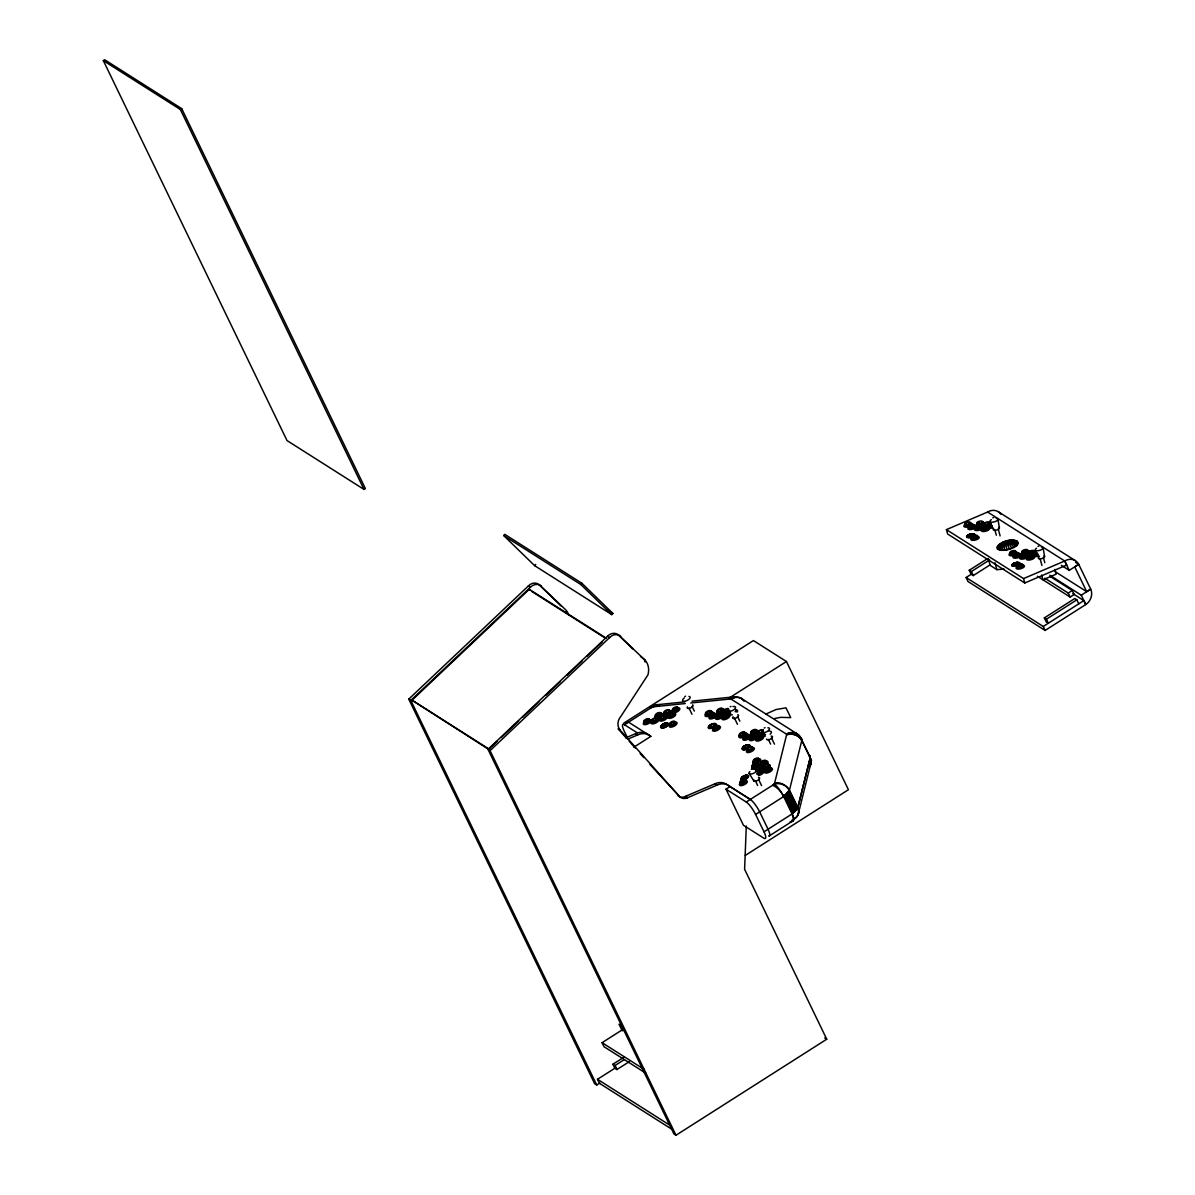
<?xml version="1.0" encoding="UTF-8"?>
<svg xmlns="http://www.w3.org/2000/svg" width="1195" height="1195" viewBox="0 0 1195 1195"><rect width="100%" height="100%" fill="white"/><g stroke="black" fill="none" stroke-linecap="round" stroke-linejoin="round"><path stroke-width="1.5" d="M751.296 769.371L752.148 769.057M746.292 826.044L744.605 869.303L826.746 1039.217L675.982 1135.25L673.92 1133.936L487.993 749.34L607.523 636.278A8.753 7.603 -57.6 0 1 618.681 635.172L645.121 660.193A16.685 14.504 -57.6 0 1 647.929 674.891L620.937 716.298A10.486 9.112 -57.6 0 0 620.16 730.16L679.641 796.647M684.795 696.565L685.512 696.177M768.833 835.977A11.741 2.748 57.5 0 0 768.056 829.24L759.647 811.853A11.741 2.748 57.5 0 0 750.311 799.44L730.04 786.594L725.992 789.178L746.263 802.024L774.36 784.129L786.713 734.313L730.787 698.926L690.755 702.989M811.51 760.617L800.575 737.703L809.09 755.031A14.803 6.438 -25.8 0 1 810.21 757.854L797.842 807.626L789.447 790.239L801.8 740.467A14.803 6.438 -25.8 0 0 800.695 737.644A11.711 10.367 -48.9 0 0 786.4 734.029L786.534 734.148A3.316 1.449 -25.8 0 1 786.743 734.671L786.728 734.85A11.711 10.217 4.5 0 1 801.785 740.467A14.803 6.438 -25.8 0 0 800.575 737.703A11.741 10.202 -57.6 0 0 786.698 734.327A11.741 9.933 14 0 1 801.74 740.482M798.275 814.034L810.643 764.217M731.011 706.394L730.175 706.753M764.217 728.039L765.039 727.635M992.806 517.793L993.702 517.569M1037.977 546.369L1038.873 546.145M997.526 547.205L999.408 544.726L1006.056 541.499A16.849 0.866 73.4 0 1 1009.357 549.073L1016.004 545.831L1017.871 543.352L1015.616 540.782L1011.328 540.498A16.849 7.006 85.7 0 0 1004.084 550.058L998.378 549.162L997.526 547.205A16.849 15.206 13 0 1 1017.871 543.352M725.992 789.178L743.454 825.267L763.71 838.113A11.741 2.748 57.5 0 0 764.008 831.825L755.598 814.437L783.696 796.527L789.253 790.298A11.621 8.962 28.4 0 0 774.987 782.815M764.008 831.825L792.076 813.944L797.095 808.701L797.648 807.686L789.253 790.298M790.134 821.607A11.621 4.705 51.8 0 0 792.031 813.929A17.626 7.678 -25.8 0 0 797.468 808.208L797.737 807.715A11.621 8.962 28.3 0 1 793.689 818.68M775.017 782.874L774.838 783.218A6.319 2.748 -25.8 0 1 773.135 785.085L772.687 785.429M503.692 535.554L504.768 534.329L581.905 583.279L612.856 613.393L611.78 614.618L534.643 565.668L503.692 535.554L580.815 584.519L611.78 614.618M534.643 565.668L535.733 564.443M580.815 584.519L581.905 583.279M599.875 1083.014L596.738 1085.015L594.662 1083.716L408.75 699.12L528.28 586.058A8.753 7.603 -57.6 0 1 539.423 584.938L565.862 609.958A16.685 14.504 -57.6 0 1 568.805 615.425M596.738 1085.015L410.811 700.419L530.341 587.372A8.753 7.603 -57.6 0 1 541.499 586.252M489.95 750.206L412.021 700.195L529.251 589.314L606.253 638.19M497.12 741.423L489.024 749.071L412.021 700.195M501.153 737.599L518.675 721.033M522.723 717.209L538.885 701.913M545.622 695.55L560.44 681.523M567.177 675.16L582.01 661.134M587.402 656.04L602.22 642.014M675.982 1135.25L490.055 750.654L609.584 637.592A8.753 7.603 -57.6 0 1 620.743 636.487M1055.215 571.673L1086.703 591.644L1090.691 589.09L1078.712 564.339L1075.56 562.322M103.323 60.616L104.682 59.75L181.7 108.64L365.371 488.561L364.012 489.427L286.994 440.537L103.323 60.616L180.355 109.492L364.012 489.427M180.355 109.492L181.7 108.64M623.76 723.169L753.433 640.565L786.444 661.522L848.42 789.716L745.307 855.411M627.255 737.36L624.193 731.041A11.741 2.748 57.5 0 1 624.492 724.738L652.53 706.872A11.741 6.782 84.2 0 1 659.102 705.827M633.858 747.189L650.887 736.344L628.54 722.153A11.741 2.748 57.5 0 0 626.538 723.453M728.636 698.343L786.444 661.522M990.013 564.921L973.253 575.587L971.191 574.287L969.25 570.269L987.533 558.633M969.25 570.269L971.311 571.583L989.594 559.947M1049.778 575.198L1081.266 595.185L1090.721 589.165A11.741 10.202 -57.6 0 1 1085.777 604.536L1045.117 630.437L967.995 581.487L966.113 577.514L972.357 573.54M1061.384 565.34L1069.256 570.344L1078.712 564.309A11.741 10.202 -57.6 0 0 1064.73 560.993L987.608 512.043L946.425 529.624L947.635 534.016L1024.772 582.981L1066.717 565.056L1064.73 560.993L1023.562 578.574L946.425 529.624M1044.774 578.171L1068.225 593.049L1072.274 590.479L1074.215 594.483L1070.167 597.067L1037.335 576.229M1044.325 617.92L1046.387 619.234L1048.329 623.237L1046.252 621.923L1044.325 617.92L1074.783 598.516L1076.844 599.83L1078.786 603.833M1046.387 619.234L1076.844 599.83M966.113 577.514L1043.25 626.464L1083.85 600.607L1085.777 604.536L1081.266 595.185M769.251 835.932L793.54 820.457M646.047 1073.364L604.013 1046.686L602.086 1042.682L623.954 1028.746M629.317 1061.653L616.889 1069.555L614.827 1068.255L612.886 1064.252L623.76 1057.321M612.886 1064.252L614.962 1065.552L624.268 1059.621M671.844 1129.26L599.427 1083.297L597.5 1079.294L616.187 1067.389M1078.712 564.339L1074.708 566.863L1086.703 591.644M765.98 714.012L776.093 709.516L786.011 707.843L790.731 717.627L780.693 717.344L774.539 718.524M750.281 799.425L727.979 785.264A14.37 12.488 -57.6 0 0 714.834 783.86L684.063 796.945A8.38 7.275 -57.6 0 1 678.058 795.795M625.851 737.793L635.591 733.64A14.37 12.488 -57.6 0 1 648.721 735.044M627.913 739.107L637.652 734.94A14.37 12.488 -57.6 0 1 650.782 736.344M730.04 786.579A14.37 12.488 -57.6 0 0 716.895 785.175L686.811 798.036L684.75 796.721M1004.084 550.058L1009.357 549.073M655.637 704.856L684.75 701.898M692.039 701.151L733.894 696.894M685.288 703.541L652.53 706.872A11.741 2.748 57.5 0 0 650.528 708.157M988.265 558.394L990.177 565.369L996.899 569.642L1004.114 569.104M998.019 511.565L1075.141 560.515M1050.39 576.587L1072.274 590.479M1072.841 593.601L1083.85 600.607M608.135 610.391L612.856 613.393M741.273 698.403L797.125 733.849M528.28 586.058L530.341 587.372M607.523 636.278L609.584 637.592M645.121 660.193L640.49 656.384M531.745 591.435L605.596 638.324M624.492 724.738L636.95 732.64M635.591 733.64L637.652 734.94M714.834 783.86L716.895 785.175M620.16 730.16L618.099 728.845L626.688 738.45M685.631 796.333L687.693 797.648L686.124 798.245A8.38 7.275 -57.6 0 1 680.134 797.095L649.99 764.516M408.75 699.12L410.811 700.419M487.993 749.34L490.055 750.654M824.684 1037.902L826.746 1039.217M602.086 1042.682L644.105 1069.361M597.5 1079.294L671.485 1126.258M618.681 635.172L632.782 648.9M539.423 584.938L561.232 606.149M629.138 741.199L635.277 748.055M640.176 753.537L643.866 757.645M529.251 589.314L530.162 590.449M749.086 773.27L753.866 780.992M783.681 794.794L792.748 813.407M737.509 716.492L739.839 721.168M734.387 718.031L737.479 724.275M1064.73 560.993L1069.256 570.344M1068.225 593.049L1070.167 597.067M971.311 571.583L973.253 575.587M771.462 737.853L774.494 744.126M768.325 739.376L770.596 744.082M788.984 790.791L797.394 808.193M788.685 791.314L797.095 808.701M788.341 791.822L796.751 809.209M787.968 792.345L796.363 809.732M787.55 792.868L795.96 810.255M787.102 793.405L795.497 810.793M786.609 793.928L795.019 811.315M786.086 794.451L794.496 811.838M785.533 794.974L793.943 812.376M784.951 795.497L793.361 812.884M758.541 779.349L761.573 785.623M755.345 780.738L757.63 785.444M692.039 706.379L694.31 711.085M688.962 708.023L691.995 714.296M623.924 1029.403L622.461 1026.371L619.025 1024.19L622.236 1030.822M621.086 1025.504L623.491 1030.478M614.962 1065.552L616.889 1069.555M1043.25 626.464L1045.117 630.437M797.468 808.208L797.946 809.448M649.901 707.813L651.051 707.634A6.319 2.748 -25.8 0 1 653.994 706.544L654.531 706.424A11.621 5.004 77.5 0 1 659.386 705.767M1054.797 569.403L1056.111 574.197L1042.936 579.814L1041.622 575.034M1043.399 557.587L1044.818 562.74M1040.068 558.603L1041.95 565.489M1023.562 578.574L1024.772 582.981M998.228 529.012L1000.11 535.898M994.897 530.027L996.316 535.196M994.972 562.651L996.899 569.642M1043.086 547.668L1044.564 556.467M997.915 519.093L999.393 527.891M746.263 802.024A11.741 2.748 57.5 0 1 755.598 814.437M809.09 755.031A11.741 10.202 -57.6 0 1 810.046 759.079A11.711 10.367 -48.9 0 0 809.09 755.046A14.803 6.438 -25.8 0 1 810.21 757.854A11.711 10.217 4.6 0 1 809.598 766.697M772.672 785.369A11.621 4.705 51.9 0 1 783.651 796.512L792.046 813.959A11.741 2.748 57.5 0 1 791.777 820.233M774.36 784.129A11.741 2.748 57.5 0 1 783.696 796.527L784.338 796.019A17.626 7.678 -25.8 0 0 789.357 790.298M809.553 766.518A11.741 9.933 14 0 0 810.15 757.899L797.767 807.701A11.741 9.933 14 0 1 793.092 819.725M774.345 784.114A11.741 9.933 14 0 1 789.372 790.283M753.373 747.562A4.332 1.882 -25.8 0 1 753.074 750.565A4.332 1.882 -25.8 0 1 747.458 752.521A4.332 1.882 -25.8 0 1 747.741 749.519M750.116 747.383A3.436 1.494 -25.8 0 1 753.029 748.279A3.436 1.494 -25.8 0 1 748.712 751.043A3.436 1.494 -25.8 0 1 747.293 749.19M747.831 748.667A3.436 1.494 -25.8 0 1 748.518 748.16M750.789 747.443A2.943 1.285 -25.8 0 1 752.521 748.548A2.943 1.285 -25.8 0 1 749.116 750.714A2.943 1.285 -25.8 0 1 747.383 749.609M748.145 748.727A2.943 1.285 -25.8 0 1 748.727 748.294M748.563 745.172A3.719 1.613 -25.8 0 1 747.577 748.279A3.719 1.613 -25.8 0 1 742.678 748.921A3.719 1.613 -25.8 0 1 746.203 745.471M747.174 745.053A4.033 1.763 -25.8 0 1 749.145 747.174M748.518 747.786A4.033 1.763 -25.8 0 1 742.528 749.25A4.033 1.763 -25.8 0 1 746.218 745.321M748.697 747.816A4.332 1.882 -25.8 0 1 742.214 749.325A4.332 1.882 -25.8 0 1 746.576 745.053A4.332 1.882 -25.8 0 1 749.37 747.159M763.052 731.788A2.943 1.285 -25.8 0 1 759.318 734.014A2.943 1.285 -25.8 0 1 758.213 732.415M758.676 731.967A2.943 1.285 -25.8 0 1 759.258 731.534M761.32 730.683A2.943 1.285 -25.8 0 1 762.888 730.787M763.127 732.206A3.436 1.494 -25.8 0 1 758.123 734.283A3.436 1.494 -25.8 0 1 759.049 731.4M760.647 730.623A3.436 1.494 -25.8 0 1 762.828 730.339M764.292 733.147A4.332 1.882 -25.8 0 1 760.737 735.403M759.706 735.687A4.332 1.882 -25.8 0 1 758.272 732.759M741.811 733.207A2.943 1.285 -25.8 0 1 745.068 733.416A2.943 1.285 -25.8 0 1 741.527 735.986A2.943 1.285 -25.8 0 1 740.093 734.447M741.707 733.013A3.436 1.494 -25.8 0 1 745.501 733.401A3.436 1.494 -25.8 0 1 740.885 736.344A3.436 1.494 -25.8 0 1 740.243 733.939M743.036 733.192A4.332 1.882 -25.8 0 1 746.726 733.431A4.332 1.882 -25.8 0 1 744.649 736.464M743.663 737.016A4.332 1.882 -25.8 0 1 739.048 736.105M739.496 735.463A4.332 1.882 -25.8 0 1 740.168 734.805M755.942 730.235A2.943 1.285 -25.8 0 1 755.748 732.281A2.943 1.285 -25.8 0 1 751.924 733.611A2.943 1.285 -25.8 0 1 752.133 731.564M753.373 730.772A2.943 1.285 -25.8 0 1 754.777 730.294M755.658 729.921A3.436 1.494 -25.8 0 1 756.256 732.162A3.436 1.494 -25.8 0 1 751.416 733.849A3.436 1.494 -25.8 0 1 752.506 731.011M753.283 730.578A3.436 1.494 -25.8 0 1 754.911 730.011M755.643 730.474A4.332 1.882 -25.8 0 1 758.078 732.311A4.332 1.882 -25.8 0 1 752.536 735.403A4.332 1.882 -25.8 0 1 751.058 733.028M745.77 735.627A2.943 1.285 -25.8 0 1 749.041 735.717A2.943 1.285 -25.8 0 1 745.964 738.286A2.943 1.285 -25.8 0 1 743.768 737.315M744.067 736.867A2.943 1.285 -25.8 0 1 745.112 736M745.68 735.433A3.436 1.494 -25.8 0 1 749.414 735.986A3.436 1.494 -25.8 0 1 744.38 738.794A3.436 1.494 -25.8 0 1 744.903 735.866M747.009 735.612A4.332 1.882 -25.8 0 1 750.594 736.957A4.332 1.882 -25.8 0 1 744.634 740.273A4.332 1.882 -25.8 0 1 744.141 737.21M760.737 735.881A2.943 1.285 -25.8 0 1 761.529 737.509A2.943 1.285 -25.8 0 1 757.779 739.317A2.943 1.285 -25.8 0 1 756.988 737.703M758.033 736.822A2.943 1.285 -25.8 0 1 759.393 736.165M760.976 735.597A3.436 1.494 -25.8 0 1 761.753 737.673A3.436 1.494 -25.8 0 1 757.092 739.6A3.436 1.494 -25.8 0 1 757.137 737.195M757.824 736.688A3.436 1.494 -25.8 0 1 759.422 735.926M760.961 736.165A4.332 1.882 -25.8 0 1 763.605 737.569A4.332 1.882 -25.8 0 1 759.169 740.81A4.332 1.882 -25.8 0 1 755.748 739.959M755.927 739.361A4.332 1.882 -25.8 0 1 757.062 738.047M758.9 736.882A4.332 1.882 -25.8 0 1 759.93 736.449M765.502 734.432A2.943 1.285 -25.8 0 1 764.964 734.402M764.173 733.446A2.943 1.285 -25.8 0 1 763.934 733.192M768.997 730.384A2.943 1.285 -25.8 0 1 769.221 730.638M765.248 734.731A3.436 1.494 -25.8 0 1 763.963 733.342M768.699 730.713A3.436 1.494 -25.8 0 1 769.326 730.742M770.402 731.206A4.332 1.882 -25.8 0 1 770.103 734.208M765.263 736.21A4.332 1.882 -25.8 0 1 764.098 733.82M767.847 727.785A4.138 1.807 -25.8 0 1 768.773 730.279A4.138 1.807 -25.8 0 1 763.172 732.61A4.138 1.807 -25.8 0 1 763.232 729.697M771.148 736.09A3.227 1.404 -25.8 0 1 770.88 738.839A3.227 1.404 -25.8 0 1 766.563 739.018M753.642 735.552A2.943 1.285 -25.8 0 1 754.941 737.255A2.943 1.285 -25.8 0 1 750.52 738.794A2.943 1.285 -25.8 0 1 752.252 736.045M752.984 735.508A3.436 1.494 -25.8 0 1 755.598 736.912A3.436 1.494 -25.8 0 1 750.281 739.122A3.436 1.494 -25.8 0 1 752.148 735.851M757.062 737.375A4.332 1.882 -25.8 0 1 751.565 740.646A4.332 1.882 -25.8 0 1 749.937 738.301M750.609 737.629A4.332 1.882 -25.8 0 1 751.476 737.016M755.449 735.627A4.332 1.882 -25.8 0 1 757.257 736.777M671.68 722.452A3.436 1.494 -25.8 0 1 675.728 722.706A3.436 1.494 -25.8 0 1 670.873 725.664A3.436 1.494 -25.8 0 1 670.918 722.9M673.965 722.288A4.332 1.882 -25.8 0 1 676.863 723.841A4.332 1.882 -25.8 0 1 671.515 727.098A4.332 1.882 -25.8 0 1 669.544 724.977M672.501 722.303A2.943 1.285 -25.8 0 1 675.175 723.124A2.943 1.285 -25.8 0 1 670.933 725.38A2.943 1.285 -25.8 0 1 671.172 723.02M668.782 710.472A2.943 1.285 -25.8 0 1 668.916 712.399A2.943 1.285 -25.8 0 1 665.092 713.893A2.943 1.285 -25.8 0 1 664.958 711.981M665.495 711.548A2.943 1.285 -25.8 0 1 666.138 711.159M667.646 710.338A3.436 1.494 -25.8 0 1 669.588 712.086A3.436 1.494 -25.8 0 1 664.405 714.117A3.436 1.494 -25.8 0 1 666.003 710.98M670.126 710.637A4.332 1.882 -25.8 0 1 670.544 713.236A4.332 1.882 -25.8 0 1 665.227 715.685A2.943 1.285 -25.8 0 1 661.223 718.509A2.943 1.285 -25.8 0 1 661.059 716.163A2.943 1.285 -25.8 0 1 665.197 715.745A4.332 1.882 -25.8 0 1 663.882 713.505M664.48 712.847A4.332 1.882 -25.8 0 1 665.286 712.205M688.962 696.416A4.138 1.807 -25.8 0 1 689.366 698.896A4.138 1.807 -25.8 0 1 684.287 701.241A4.138 1.807 -25.8 0 1 683.002 699.165M683.57 698.537A4.138 1.807 -25.8 0 1 684.347 697.925M692.637 704.856A3.227 1.404 -25.8 0 1 690.232 708.097A3.227 1.404 -25.8 0 1 687.498 706.872M656.981 718.987A2.943 1.285 -25.8 0 1 654.487 721.72A2.943 1.285 -25.8 0 1 651.768 721.048M652.425 720.167A2.943 1.285 -25.8 0 1 652.963 719.719M655.009 718.778A2.943 1.285 -25.8 0 1 656.697 718.763M654.292 718.778A3.436 1.494 -25.8 0 1 657.414 719.734A3.436 1.494 -25.8 0 1 652.455 722.377A3.436 1.494 -25.8 0 1 652.724 719.614M657.594 718.807A4.332 1.882 -25.8 0 1 657.788 721.631A4.332 1.882 -25.8 0 1 652.141 723.856A4.332 1.882 -25.8 0 1 651.947 721.033M673.173 713.146A2.943 1.285 -25.8 0 1 673.129 715.207A2.943 1.285 -25.8 0 1 669.17 716.507A2.943 1.285 -25.8 0 1 669.902 714.207M670.544 713.818A2.943 1.285 -25.8 0 1 671.231 713.505M673.487 712.862A3.436 1.494 -25.8 0 1 673.009 715.611A3.436 1.494 -25.8 0 1 668.304 716.462A3.436 1.494 -25.8 0 1 671.217 713.266M673.666 713.31A4.332 1.882 -25.8 0 1 674.936 715.91A4.332 1.882 -25.8 0 1 668.827 718.3A4.332 1.882 -25.8 0 1 669.678 714.879M648.063 719.48A2.943 1.285 -25.8 0 1 649.064 721.093A2.943 1.285 -25.8 0 1 645.136 722.9A2.943 1.285 -25.8 0 1 644.822 720.988M646.704 719.838A2.943 1.285 -25.8 0 1 647.406 719.599M648.287 719.196A3.436 1.494 -25.8 0 1 649.453 721.078A3.436 1.494 -25.8 0 1 644.852 723.199A3.436 1.494 -25.8 0 1 644.478 720.943M645.868 719.973A3.436 1.494 -25.8 0 1 646.689 719.599M651.245 720.585A4.332 1.882 -25.8 0 1 646.883 724.334A4.332 1.882 -25.8 0 1 643.388 723.154M643.746 722.512A4.332 1.882 -25.8 0 1 644.344 721.855M648.168 719.823A4.332 1.882 -25.8 0 1 651.081 720.122M662.792 716.253A2.943 1.285 -25.8 0 1 665.585 716.671A2.943 1.285 -25.8 0 1 662.508 719.121A2.943 1.285 -25.8 0 1 660.252 718.285M660.91 717.403A2.943 1.285 -25.8 0 1 661.447 716.97M661.955 716.403A3.436 1.494 -25.8 0 1 666.048 716.358A3.436 1.494 -25.8 0 1 662.164 719.465A3.436 1.494 -25.8 0 1 660.088 717.896M660.566 717.358A3.436 1.494 -25.8 0 1 661.208 716.851M664.241 716.238A4.332 1.882 -25.8 0 1 667.019 718.001A4.332 1.882 -25.8 0 1 661.179 721.108A4.332 1.882 -25.8 0 1 660.432 718.27M675.324 708.052A2.943 1.285 -25.8 0 1 677.909 709.023A2.943 1.285 -25.8 0 1 673.412 711.1A2.943 1.285 -25.8 0 1 674.637 708.381M676.788 708.037A4.332 1.882 -25.8 0 1 679.133 710.353A4.332 1.882 -25.8 0 1 672.501 712.728M672.068 712.414A4.332 1.882 -25.8 0 1 674.727 708.859M660.252 713.281A2.943 1.285 -25.8 0 1 660.387 715.193A2.943 1.285 -25.8 0 1 656.563 716.701A2.943 1.285 -25.8 0 1 656.428 714.774M657.608 713.953A2.943 1.285 -25.8 0 1 659.013 713.4M660.566 712.982A3.436 1.494 -25.8 0 1 659.834 715.895A3.436 1.494 -25.8 0 1 655.263 716.358A3.436 1.494 -25.8 0 1 659.117 713.131M659.774 713.624A4.332 1.882 -25.8 0 1 662.657 715.163A4.332 1.882 -25.8 0 1 657.31 718.419A4.332 1.882 -25.8 0 1 655.353 716.313M717.493 726.022A2.943 1.285 -25.8 0 1 718.15 727.785A2.943 1.285 -25.8 0 1 714.177 729.443A2.943 1.285 -25.8 0 1 714.222 727.382M714.804 726.948A2.943 1.285 -25.8 0 1 715.461 726.59M718.658 726.172A4.332 1.882 -25.8 0 1 719.629 728.786A4.332 1.882 -25.8 0 1 713.773 731.22A4.332 1.882 -25.8 0 1 713.818 728.173M716.193 726.052A3.436 1.494 -25.8 0 1 718.822 727.456A3.436 1.494 -25.8 0 1 713.49 729.667A3.436 1.494 -25.8 0 1 715.372 726.381M726.904 714.565A2.943 1.285 -25.8 0 1 727.561 716.343A2.943 1.285 -25.8 0 1 723.587 718.001A2.943 1.285 -25.8 0 1 723.617 715.939M724.872 715.133A2.943 1.285 -25.8 0 1 726.261 714.655M727.158 714.281A3.436 1.494 -25.8 0 1 727.919 716.358A3.436 1.494 -25.8 0 1 723.274 718.285A3.436 1.494 -25.8 0 1 723.319 715.88M723.991 715.372A3.436 1.494 -25.8 0 1 725.604 714.595M727.128 714.849A4.332 1.882 -25.8 0 1 729.562 716.686A4.332 1.882 -25.8 0 1 724.021 719.763A4.332 1.882 -25.8 0 1 722.557 717.388M729.219 710.457A2.943 1.285 -25.8 0 1 725.186 712.713A2.943 1.285 -25.8 0 1 724.842 710.637M725.425 710.218A2.943 1.285 -25.8 0 1 726.097 709.845M728.532 710.099A2.943 1.285 -25.8 0 1 724.603 711.906A2.943 1.285 -25.8 0 1 724.289 709.979A2.943 1.285 -25.8 0 1 728.278 708.515M729.667 710.368A3.436 1.494 -25.8 0 1 724.304 712.967A3.436 1.494 -25.8 0 1 725.992 709.651M726.814 709.307A3.436 1.494 -25.8 0 1 728.382 708.979M729.786 712.489A4.332 1.882 -25.8 0 1 726.904 714.087M725.888 714.371A4.332 1.882 -25.8 0 1 723.782 712.101M708.68 711.608A2.943 1.285 -25.8 0 1 711.115 712.504A2.943 1.285 -25.8 0 1 707.067 714.759A2.943 1.285 -25.8 0 1 706.738 712.683M707.888 711.697A3.436 1.494 -25.8 0 1 711.622 712.25A3.436 1.494 -25.8 0 1 706.589 715.058A3.436 1.494 -25.8 0 1 707.111 712.13M710.248 711.593A4.332 1.882 -25.8 0 1 712.354 713.878M711.682 714.535A4.332 1.882 -25.8 0 1 706.424 716.537A4.332 1.882 -25.8 0 1 705.662 714.147M720.256 709.173A2.943 1.285 -25.8 0 1 722.796 709.8A2.943 1.285 -25.8 0 1 719.51 712.19A2.943 1.285 -25.8 0 1 717.538 711.144M718.3 710.248A2.943 1.285 -25.8 0 1 718.882 709.83M719.45 709.262A3.436 1.494 -25.8 0 1 723.274 709.501A3.436 1.494 -25.8 0 1 719.136 712.519A3.436 1.494 -25.8 0 1 717.463 710.711M718.001 710.188A3.436 1.494 -25.8 0 1 718.673 709.696M721.81 709.158A4.332 1.882 -25.8 0 1 723.916 711.428M723.244 712.101A4.332 1.882 -25.8 0 1 719.345 713.983M718.404 714.102A4.332 1.882 -25.8 0 1 717.911 711.055M712.653 714.012A2.943 1.285 -25.8 0 1 715.148 714.789A2.943 1.285 -25.8 0 1 711.458 717.134A2.943 1.285 -25.8 0 1 710.248 715.551M710.696 715.103A2.943 1.285 -25.8 0 1 711.951 714.311M716.313 716.283A4.332 1.882 -25.8 0 1 711.264 718.927A4.332 1.882 -25.8 0 1 709.188 717.209M709.636 716.567A4.332 1.882 -25.8 0 1 710.308 715.91M714.207 714.012A4.332 1.882 -25.8 0 1 715.939 713.938M716.537 714.162A4.332 1.882 -25.8 0 1 716.955 715.043M732.923 706.574A4.138 1.807 -26.4 0 1 735.254 708.336A4.138 1.807 -26.4 0 1 729.981 711.339A4.138 1.807 -26.4 0 1 728.562 709.053M737.778 714.759A3.227 1.419 -26.4 0 1 737.748 716.866A3.227 1.419 -26.4 0 1 733.775 718.553A3.227 1.419 -26.4 0 1 733.103 716.761M735.552 709.86A2.943 1.285 -25.8 0 1 735.403 711.309M735.493 709.427A3.436 1.494 -25.8 0 1 735.254 711.817M730.787 713.37A3.436 1.494 -25.8 0 1 730.055 712.892M735.776 709.83A4.332 1.882 -25.8 0 1 736.957 712.22M732.371 714.774A4.332 1.882 -25.8 0 1 730.264 712.504M720.988 714.192A2.943 1.285 -25.8 0 1 719.554 717.03A2.943 1.285 -25.8 0 1 716.417 716.417M717.762 715.103A2.943 1.285 -25.8 0 1 719.121 714.431M719.958 713.968A3.436 1.494 -25.8 0 1 721.899 715.417A3.436 1.494 -25.8 0 1 717.493 717.866A3.436 1.494 -25.8 0 1 716.328 715.984M717.553 714.968A3.436 1.494 -25.8 0 1 719.151 714.192M721.631 714.311A4.332 1.882 -25.8 0 1 722.796 716.701M722.124 717.358A4.332 1.882 -25.8 0 1 716.866 719.375A4.332 1.882 -25.8 0 1 716.104 716.985M711.503 724.543A3.719 1.613 -25.8 0 1 715.536 725.141A3.719 1.613 -25.8 0 1 710.099 728.173A3.719 1.613 -25.8 0 1 710.652 725.006M714.879 726.515A4.332 1.882 -25.8 0 1 708.396 728.024A4.332 1.882 -25.8 0 1 712.758 723.752A4.332 1.882 -25.8 0 1 715.551 725.858M754.359 769.251A4.138 1.807 -25.8 0 1 756.226 771.268A4.138 1.807 -25.8 0 1 750.789 774.031A4.138 1.807 -25.8 0 1 749.877 771.522M758.466 777.497A3.227 1.404 -25.8 0 1 759.124 779.289A3.227 1.404 -25.8 0 1 755.225 781.261A3.227 1.404 -25.8 0 1 753.896 779.812M742.573 780.888A2.943 1.285 -25.8 0 1 745.59 781.082A2.943 1.285 -25.8 0 1 742.737 783.591A2.943 1.285 -25.8 0 1 740.213 782.949M740.766 782.083A2.943 1.285 -25.8 0 1 741.273 781.635M743.917 780.873A4.332 1.882 -25.8 0 1 747.144 782.322A4.332 1.882 -25.8 0 1 741.483 785.623A4.332 1.882 -25.8 0 1 740.228 783.024M740.96 782.366A4.332 1.882 -25.8 0 1 741.871 781.769M760.483 770.491A2.943 1.285 -25.8 0 1 761.559 772.224A2.943 1.285 -25.8 0 1 757.271 773.807M758.422 771.253A2.943 1.285 -25.8 0 1 759.109 770.909M756.913 771.298A2.943 1.285 -25.8 0 1 760.886 769.655A2.943 1.285 -25.8 0 1 760.842 771.716A2.943 1.285 -25.8 0 1 756.883 773.001M760.677 770.207A3.436 1.494 -25.8 0 1 761.917 772.239A3.436 1.494 -25.8 0 1 756.898 774.091M757.525 771.582A3.436 1.494 -25.8 0 1 759.049 770.685M761.454 770.655A4.332 1.882 -25.8 0 1 763.56 772.567A4.332 1.882 -25.8 0 1 758.332 775.6M758.003 758.765A2.943 1.285 -25.8 0 1 758.302 760.707A2.943 1.285 -25.8 0 1 754.314 762.171A2.943 1.285 -25.8 0 1 754.702 759.99M755.33 759.572A2.943 1.285 -25.8 0 1 756.719 758.974M758.287 758.481A3.436 1.494 -25.8 0 1 758.646 760.737A3.436 1.494 -25.8 0 1 753.97 762.455A3.436 1.494 -25.8 0 1 754.433 759.9M755.15 759.422A3.436 1.494 -25.8 0 1 756.779 758.706M758.362 758.989A4.332 1.882 -25.8 0 1 760.737 760.259A4.332 1.882 -25.8 0 1 757.271 763.306M756.241 763.695A4.332 1.882 -25.8 0 1 753.657 761.364M756.315 759.602A4.332 1.882 -25.8 0 1 757.361 759.213M770.133 767.967A2.943 1.285 -25.8 0 1 768.295 770.865A2.943 1.285 -25.8 0 1 765.487 769.998M766.353 769.102A2.943 1.285 -25.8 0 1 767.653 768.355M768.415 767.832A3.436 1.494 -25.8 0 1 770.984 768.982A3.436 1.494 -25.8 0 1 766.488 771.597A3.436 1.494 -25.8 0 1 765.487 769.535M766.07 769.027A3.436 1.494 -25.8 0 1 767.593 768.131M769.998 768.101A4.332 1.882 -25.8 0 1 771.955 770.222A4.332 1.882 -25.8 0 1 766.264 773.105A4.332 1.882 -25.8 0 1 765.308 770.491M766.951 769.236A4.332 1.882 -25.8 0 1 767.967 768.714M756.883 763.56A2.943 1.285 -25.8 0 1 757.182 765.487A2.943 1.285 -25.8 0 1 753.208 766.966A2.943 1.285 -25.8 0 1 753.597 764.77M754.209 764.367A2.943 1.285 -25.8 0 1 755.598 763.754M757.167 763.261A3.436 1.494 -25.8 0 1 757.525 765.517A3.436 1.494 -25.8 0 1 752.865 767.25A3.436 1.494 -25.8 0 1 753.313 764.695M754.03 764.217A3.436 1.494 -25.8 0 1 755.658 763.5M757.242 763.769A4.332 1.882 -25.8 0 1 758.81 766.339M756.166 768.101A4.332 1.882 -25.8 0 1 752.013 766.817M755.21 764.397A4.332 1.882 -25.8 0 1 756.241 764.008M767.997 764.531A2.943 1.285 -25.8 0 1 767.459 766.667A2.943 1.285 -25.8 0 1 763.68 767.817A2.943 1.285 -25.8 0 1 764.217 765.666M764.83 765.263A2.943 1.285 -25.8 0 1 765.517 764.905A4.332 1.882 -25.8 0 1 761.29 766.189A4.332 1.882 -25.8 0 1 760.468 764.262M767.085 764.202A3.436 1.494 -25.8 0 1 768.146 766.413A3.436 1.494 -25.8 0 1 763.022 767.967A3.436 1.494 -25.8 0 1 765.457 764.695M767.862 764.666A4.332 1.882 -25.8 0 1 768.699 767.877M767.787 768.475A4.332 1.882 -25.8 0 1 766.787 768.997M765.741 769.371A4.332 1.882 -25.8 0 1 763.172 767.041M759.497 767.085A2.943 1.285 -25.8 0 1 759.213 769.012A2.943 1.285 -25.8 0 1 755.658 770.446M754.837 769.117A2.943 1.285 -25.8 0 1 755.703 768.221M756.315 767.817A2.943 1.285 -25.8 0 1 757.003 767.474M754.777 769.58A2.943 1.285 -25.8 0 0 759.198 767.832A2.943 1.285 -25.8 0 0 757.555 766.339A2.943 1.285 -25.8 0 0 754.254 769.102A3.436 1.494 -25.8 0 1 756.943 767.25M759.288 766.712A3.436 1.494 -25.8 0 1 760.05 768.534A3.436 1.494 -25.8 0 1 756.091 770.685M759.363 767.22A4.332 1.882 -25.8 0 1 760.184 770.431M759.288 771.044A4.332 1.882 -25.8 0 1 758.272 771.552M765.338 761.006A2.943 1.285 -25.8 0 1 765.636 762.933A2.943 1.285 -25.8 0 1 761.648 764.412A2.943 1.285 -25.8 0 1 762.052 762.216M762.664 761.812A2.943 1.285 -25.8 0 1 764.053 761.2M765.622 760.707A3.436 1.494 -25.8 0 1 765.98 762.963A3.436 1.494 -25.8 0 1 761.305 764.695A3.436 1.494 -25.8 0 1 761.768 762.141M762.485 761.663A3.436 1.494 -25.8 0 1 764.113 760.946M765.696 761.215A4.332 1.882 -25.8 0 1 766.533 764.427M763.65 761.827A4.332 1.882 -25.8 0 1 764.695 761.454M987.608 512.043A11.741 10.202 -57.6 0 1 1000.887 514.208M1005.981 541.32A11.054 4.287 -15.3 0 0 999.408 549.999A11.054 4.287 -15.3 0 0 1017.722 544.532L1017.468 541.215A11.054 4.287 -15.3 0 0 1008.774 540.633M997.616 548.281A16.849 15.505 -23.5 0 1 1017.796 542.276M998.378 549.162A16.849 14.758 -55.6 0 1 1017.02 541.395M998.139 545.995A16.849 13.862 37.1 0 1 1017.274 544.576M999.408 544.726A16.849 11.577 51.2 0 1 1016.004 545.831M1001.231 543.501A16.849 8.499 60.4 0 1 1014.182 547.056M1003.501 542.41A16.849 4.84 67.4 0 1 1011.911 548.161M1006.683 549.715A16.849 3.182 79.3 0 1 1008.729 540.842M1001.739 550.088A16.849 10.352 -86.2 0 1 1013.674 540.484M999.782 549.775A16.849 12.996 -74.7 0 1 1015.616 540.782M976.898 536.107A2.943 1.135 -14.8 0 1 975.239 538.377A2.943 1.135 -14.8 0 1 972.043 537.556M972.371 537.212A2.943 1.135 -14.8 0 1 973.507 536.57M977.405 536.465A4.332 1.673 -14.8 0 1 978.257 538.781A4.332 1.673 -14.8 0 1 972.058 540.289A4.332 1.673 -14.8 0 1 972.282 537.72M975 535.928A3.436 1.329 -14.8 0 1 977.764 537.242A3.436 1.329 -14.8 0 1 972.386 538.84A3.436 1.329 -14.8 0 1 973.298 536.435A4.332 1.673 -14.8 0 1 966.665 537.078A4.332 1.673 -14.8 0 1 971.416 533.851A4.332 1.673 -14.8 0 1 974.194 535.913M984.59 527.488A2.943 1.135 -14.8 0 1 987.951 527.981A2.943 1.135 -14.8 0 1 984.142 529.833A2.943 1.135 -14.8 0 1 982.753 528.384M983.664 527.607A3.436 1.329 -14.8 0 1 988.444 527.772A3.436 1.329 -14.8 0 1 983.709 530.072A3.436 1.329 -14.8 0 1 982.932 527.966M988.579 527.757A4.332 1.673 -14.8 0 1 988.116 530.281A4.332 1.673 -14.8 0 1 982.17 531.416A4.332 1.673 -14.8 0 1 982.649 528.892M988.833 522.902A2.943 1.135 -14.8 0 1 987.175 525.173A2.943 1.135 -14.8 0 1 983.963 524.351M984.307 524.007A2.943 1.135 -14.8 0 1 985.427 523.365M986.921 522.723A3.436 1.329 -14.8 0 1 989.699 524.037A3.436 1.329 -14.8 0 1 984.307 525.636A3.436 1.329 -14.8 0 1 985.218 523.231M990.909 524.904A4.332 1.673 -14.8 0 1 985.531 527.144A4.332 1.673 -14.8 0 1 982.977 525.516M983.47 525.008A4.332 1.673 -14.8 0 1 984.202 524.5M989.326 523.261A4.332 1.673 -14.8 0 1 991.073 523.978M969.967 522.917A2.943 1.135 -14.8 0 1 969.653 524.635A2.943 1.135 -14.8 0 1 965.62 525.397A2.943 1.135 -14.8 0 1 965.948 523.679M968.069 522.738A3.436 1.329 -14.8 0 1 970.833 524.037A3.436 1.329 -14.8 0 1 965.455 525.651A3.436 1.329 -14.8 0 1 966.367 523.246M971.281 523.395A4.332 1.673 -14.8 0 1 971.55 525.427M969.892 526.368A4.332 1.673 -14.8 0 1 964.873 527.04A4.332 1.673 -14.8 0 1 964.604 525.023M981.528 521.871A2.943 1.135 -14.8 0 1 981.767 523.664A2.943 1.135 -14.8 0 1 977.331 524.261A2.943 1.135 -14.8 0 1 979.392 522.155A3.436 1.329 -14.8 0 0 976.898 524.441A3.436 1.329 -14.8 0 0 982.081 523.739A3.436 1.329 -14.8 0 0 981.812 521.647M984.336 523.022A4.332 1.673 -14.8 0 1 979.303 526.129A4.332 1.673 -14.8 0 1 976.718 524.052M981.603 522.32A4.332 1.673 -14.8 0 1 983.993 522.663M973.387 525.262A2.943 1.135 -14.8 0 1 973.97 526.846A2.943 1.135 -14.8 0 1 969.772 527.861A2.943 1.135 -14.8 0 1 969.922 526.114M972.043 525.173A3.436 1.329 -14.8 0 1 974.926 526.338A3.436 1.329 -14.8 0 1 969.877 528.13A3.436 1.329 -14.8 0 1 969.608 526.039M976.255 526.861A4.332 1.673 -14.8 0 1 976.016 527.339M975.523 527.846A4.332 1.673 -14.8 0 1 969.235 529.549A4.332 1.673 -14.8 0 1 969.324 526.95M974.433 525.71A4.332 1.673 -14.8 0 1 976.195 526.412M996.242 518.406A4.138 1.613 -15.3 0 1 997.063 520.647A4.138 1.613 -15.3 0 1 991.163 522.125A4.138 1.613 -15.3 0 1 991.357 519.646M998.691 527.443A3.227 1.255 -15.3 0 1 998.542 529.221A3.227 1.255 -15.3 0 1 994.315 530.296A3.227 1.255 -15.3 0 1 993.732 528.698M992.403 526.412A2.943 1.135 -14.8 0 1 990.999 524.963M992.164 525.531A2.943 1.135 -14.8 0 1 991.267 523.739M992.238 526.636A3.436 1.329 -14.8 0 1 991.193 524.545M993.299 527.951A4.332 1.673 -14.8 0 1 989.624 527.578A4.332 1.673 -14.8 0 1 990.909 525.471M978.675 526.353A2.943 1.135 -14.8 0 1 981.05 527.458A2.943 1.135 -14.8 0 1 976.449 528.832A2.943 1.135 -14.8 0 1 977.226 526.786M977.839 526.353A3.436 1.329 -14.8 0 1 981.692 527.174A3.436 1.329 -14.8 0 1 976.315 529.086A3.436 1.329 -14.8 0 1 977.017 526.651M982.693 528.309A4.332 1.673 -14.8 0 1 976.345 530.565A4.332 1.673 -14.8 0 1 976.001 527.921M981.931 526.801A4.332 1.673 -14.8 0 1 982.873 527.383M969.175 534.718A3.719 1.434 -14.8 0 1 973.477 534.135A3.719 1.434 -14.8 0 1 973.701 535.883M973.059 536.301A3.719 1.434 -14.8 0 1 967.98 537.272A3.719 1.434 -14.8 0 1 968.383 535.106M969.04 534.643A4.033 1.553 -14.8 0 1 973.716 534.001A4.033 1.553 -14.8 0 1 973.955 535.898M973.268 536.361A4.033 1.553 -14.8 0 1 967.741 537.406A4.033 1.553 -14.8 0 1 968.174 535.061M1022.651 565.13A4.332 1.688 -15.3 0 1 1023.921 567.117A4.332 1.688 -15.3 0 1 1018.528 569.089A4.332 1.688 -15.3 0 1 1016.303 567.446M1016.811 566.923A4.332 1.688 -15.3 0 1 1017.543 566.415M1020.246 564.623A3.436 1.329 -15.3 0 1 1023.01 565.922A3.436 1.329 -15.3 0 1 1017.647 567.565A3.436 1.329 -15.3 0 1 1018.543 565.13M1022.143 564.787A2.943 1.135 -15.3 0 1 1021.635 566.624A2.943 1.135 -15.3 0 1 1017.528 567.207A2.943 1.135 -15.3 0 1 1018.752 565.265M1018.424 564.996A4.033 1.568 -15.3 0 1 1012.105 565.653A4.033 1.568 -15.3 0 1 1016.527 562.621A4.033 1.568 -15.3 0 1 1019.111 564.533M1018.603 565.041A4.332 1.688 -15.3 0 1 1011.836 565.758A4.332 1.688 -15.3 0 1 1016.572 562.486A4.332 1.688 -15.3 0 1 1019.335 564.548M1031.987 551.403A2.943 1.135 -15.3 0 1 1034.511 552.284A2.943 1.135 -15.3 0 1 1030.568 553.972A2.943 1.135 -15.3 0 1 1029.403 552.493M1031.151 551.403A3.436 1.329 -15.3 0 1 1035.049 552.09A3.436 1.329 -15.3 0 1 1030.12 554.196A3.436 1.329 -15.3 0 1 1029.597 552.075M1035.243 551.821A4.332 1.688 -15.3 0 1 1035.796 553.614A4.332 1.688 -15.3 0 1 1031.718 555.481M1030.643 555.645A4.332 1.688 -15.3 0 1 1029.313 552.986M1013.151 551.507A2.943 1.135 -15.3 0 1 1015.511 552.628A2.943 1.135 -15.3 0 1 1010.925 554.032A2.943 1.135 -15.3 0 1 1011.702 551.956M1012.314 551.522A3.436 1.329 -15.3 0 1 1016.153 552.344A3.436 1.329 -15.3 0 1 1010.806 554.286A3.436 1.329 -15.3 0 1 1011.493 551.821M1016.407 551.941A4.332 1.688 -15.3 0 1 1016.676 553.987M1013.987 555.331A4.332 1.688 -15.3 0 1 1009.416 555.421A4.332 1.688 -15.3 0 1 1010.492 553.106M1027.177 550.432A2.943 1.135 -15.3 0 1 1026.669 552.269A2.943 1.135 -15.3 0 1 1022.561 552.867A2.943 1.135 -15.3 0 1 1023.786 550.925M1025.28 550.268A3.436 1.329 -15.3 0 1 1028.058 551.567A3.436 1.329 -15.3 0 1 1022.681 553.225A3.436 1.329 -15.3 0 1 1023.577 550.79M1029.268 552.419A4.332 1.688 -15.3 0 1 1022.92 554.734A4.332 1.688 -15.3 0 1 1022.576 552.075M1026.714 550.805A4.332 1.688 -15.3 0 1 1029.433 551.492M1017.856 553.838A2.943 1.135 -15.3 0 1 1019.38 555.182A2.943 1.135 -15.3 0 1 1015.078 556.497A2.943 1.135 -15.3 0 1 1015.048 554.704M1016.288 553.957A3.436 1.329 -15.3 0 1 1020.127 554.764A3.436 1.329 -15.3 0 1 1014.779 556.721A3.436 1.329 -15.3 0 1 1015.466 554.256M1021.142 555.899A4.332 1.688 -15.3 0 1 1015.287 558.214A4.332 1.688 -15.3 0 1 1013.718 556.048M1019.574 554.256A4.332 1.688 -15.3 0 1 1021.322 554.958M1031.823 555.705A2.943 1.135 -15.3 0 1 1032.405 557.288A2.943 1.135 -15.3 0 1 1028.208 558.349A2.943 1.135 -15.3 0 1 1028.357 556.586M1028.985 556.272A2.943 1.135 -15.3 0 1 1030.434 555.824M1032.107 555.481A3.436 1.329 -15.3 0 1 1032.779 557.333A3.436 1.329 -15.3 0 1 1027.879 558.573A3.436 1.329 -15.3 0 1 1028.044 556.497A4.332 1.688 -15.3 0 0 1027.058 555.316M1028.775 556.138A3.436 1.329 -15.3 0 1 1030.478 555.615M1034.302 556.482A4.332 1.688 -15.3 0 1 1030.18 559.917A4.332 1.688 -15.3 0 1 1027.043 557.931M1027.775 557.423A4.332 1.688 -15.3 0 1 1028.701 556.96M1031.912 556.153A4.332 1.688 -15.3 0 1 1033.705 556.243M1037.499 554.883A2.943 1.135 -15.3 0 1 1036.603 553.091M1037.977 553.897A2.943 1.135 -15.3 0 1 1035.497 553.658A2.943 1.135 -15.3 0 1 1036.349 552.209M1038.186 554.988A3.436 1.329 -15.3 0 1 1035.169 554.555A3.436 1.329 -15.3 0 1 1037.006 552.643M1039.501 556.138A4.332 1.688 -15.3 0 1 1035.214 556.362A4.332 1.688 -15.3 0 1 1035.273 554.435M1036.005 553.927A4.332 1.688 -15.3 0 1 1036.931 553.464M1041.413 546.981A4.138 1.613 -15.3 0 1 1042.249 549.207A4.138 1.613 -15.3 0 1 1036.334 550.701A4.138 1.613 -15.3 0 1 1036.543 548.221M1043.862 556.019A3.227 1.255 -15.3 0 1 1043.728 557.796A3.227 1.255 -15.3 0 1 1039.501 558.857A3.227 1.255 -15.3 0 1 1038.903 557.273M1023.054 555.077A2.943 1.135 -15.3 0 1 1026.415 555.555A2.943 1.135 -15.3 0 1 1022.621 557.438A2.943 1.135 -15.3 0 1 1021.217 555.989M1022.128 555.197A3.436 1.329 -15.3 0 1 1026.908 555.331A3.436 1.329 -15.3 0 1 1022.188 557.692A3.436 1.329 -15.3 0 1 1021.411 555.57M1027.82 556.84A4.332 1.688 -15.3 0 1 1021.486 559.155A4.332 1.688 -15.3 0 1 1021.127 556.482M565.847 611.735A16.685 14.504 -57.6 0 1 566.355 612.901M644.508 660.865A16.685 14.504 -57.6 0 1 645.106 661.97M730.399 698.926L730.115 698.941A11.711 7.379 87.3 0 1 736.374 697.357A11.741 6.782 84.2 0 0 730.787 698.926A11.741 10.202 -57.6 0 1 744.141 701.047A11.711 9.859 -66.9 0 0 731.415 699.105L731.235 699.045A3.316 1.449 -25.8 0 0 730.399 698.926M748.085 749.997A2.943 1.285 -25.8 0 0 752.252 747.338A2.943 1.285 -25.8 0 0 748.339 747.487A2.943 1.285 -25.8 0 0 748.085 749.997M744.321 748.518A2.943 1.285 -25.8 0 0 748.488 745.859A2.943 1.285 -25.8 0 0 744.56 746.024A2.943 1.285 -25.8 0 0 744.321 748.518M744.231 748.339A2.943 1.285 -25.8 0 0 748.399 745.68A2.943 1.285 -25.8 0 0 744.47 745.844A2.943 1.285 -25.8 0 0 744.231 748.339M744.41 748.399A2.734 1.195 -25.8 0 0 748.309 745.934A2.734 1.195 -25.8 0 0 744.649 746.083A2.734 1.195 -25.8 0 0 744.41 748.399M758.616 733.237A2.943 1.285 -25.8 0 0 762.783 730.578A2.943 1.285 -25.8 0 0 758.87 730.728A2.943 1.285 -25.8 0 0 758.616 733.237M740.512 735.269A2.943 1.285 -25.8 0 0 744.679 732.61A2.943 1.285 -25.8 0 0 740.751 732.774A2.943 1.285 -25.8 0 0 740.512 735.269M752.073 732.834A2.943 1.285 -25.8 0 0 756.256 730.19A2.943 1.285 -25.8 0 0 752.327 730.339A2.943 1.285 -25.8 0 0 752.073 732.834M744.47 737.688A2.943 1.285 -25.8 0 0 748.653 735.03A2.943 1.285 -25.8 0 0 744.724 735.194A2.943 1.285 -25.8 0 0 744.47 737.688M757.391 738.525A2.943 1.285 -25.8 0 0 761.573 735.866A2.943 1.285 -25.8 0 0 757.645 736.03A2.943 1.285 -25.8 0 0 757.391 738.525M750.953 738.107A2.943 1.285 -25.8 0 0 755.12 735.448A2.943 1.285 -25.8 0 0 751.192 735.612A2.943 1.285 -25.8 0 0 750.953 738.107M670.948 724.558A2.943 1.285 -25.8 0 0 674.921 721.795A2.943 1.285 -25.8 0 0 670.783 722.213A2.943 1.285 -25.8 0 0 670.948 724.558M665.271 713.086A2.943 1.285 -25.8 0 0 669.245 710.323A2.943 1.285 -25.8 0 0 665.107 710.741A2.943 1.285 -25.8 0 0 665.271 713.086M652.739 721.272A2.943 1.285 -25.8 0 0 656.712 718.494A2.943 1.285 -25.8 0 0 652.575 718.927A2.943 1.285 -25.8 0 0 652.739 721.272M669.663 715.76A2.943 1.285 -25.8 0 0 673.636 712.997A2.943 1.285 -25.8 0 0 669.514 713.415A2.943 1.285 -25.8 0 0 669.663 715.76M663.061 726.709A2.943 1.285 -25.8 0 0 667.034 723.946A2.943 1.285 -25.8 0 0 662.896 724.364A2.943 1.285 -25.8 0 0 662.986 726.545A2.943 1.285 -25.8 0 0 666.944 723.782A2.943 1.285 -25.8 0 0 662.822 724.2A2.943 1.285 -25.8 0 0 663.061 726.709M662.971 727.665A3.719 1.613 -25.8 0 0 667.99 724.17A3.719 1.613 -25.8 0 0 662.762 724.693A3.719 1.613 -25.8 0 0 662.971 727.665M663.15 726.605A2.734 1.195 -25.8 0 0 666.855 724.021A2.734 1.195 -25.8 0 0 663.001 724.409A2.734 1.195 -25.8 0 0 663.15 726.605M662.822 727.845A4.033 1.763 -25.8 0 0 668.289 724.05A4.033 1.763 -25.8 0 0 662.613 724.618A4.033 1.763 -25.8 0 0 662.822 727.845M662.702 728.024A4.332 1.882 -25.8 0 0 668.558 723.946A4.332 1.882 -25.8 0 0 662.463 724.558A4.332 1.882 -25.8 0 0 662.702 728.024M645.136 722.094A2.943 1.285 -25.8 0 0 649.109 719.315A2.943 1.285 -25.8 0 0 644.971 719.748A2.943 1.285 -25.8 0 0 645.136 722.094M673.756 710.308A2.943 1.285 -25.8 0 0 677.729 707.545A2.943 1.285 -25.8 0 0 673.607 707.963A2.943 1.285 -25.8 0 0 673.756 710.308M673.935 711.398A3.436 1.494 -25.8 0 0 678.581 708.172A3.436 1.494 -25.8 0 0 673.741 708.665A3.436 1.494 -25.8 0 0 673.935 711.398M656.742 715.895A2.943 1.285 -25.8 0 0 660.715 713.116A2.943 1.285 -25.8 0 0 656.578 713.549A2.943 1.285 -25.8 0 0 656.742 715.895M714.162 728.651A2.943 1.285 -25.8 0 0 718.329 725.992A2.943 1.285 -25.8 0 0 714.416 726.157A2.943 1.285 -25.8 0 0 714.162 728.651M723.572 717.209A2.943 1.285 -25.8 0 0 727.74 714.55A2.943 1.285 -25.8 0 0 723.811 714.7A2.943 1.285 -25.8 0 0 723.572 717.209M706.678 713.953A2.943 1.285 -25.8 0 0 710.861 711.294A2.943 1.285 -25.8 0 0 706.932 711.458A2.943 1.285 -25.8 0 0 706.678 713.953M718.255 711.518A2.943 1.285 -25.8 0 0 722.422 708.859A2.943 1.285 -25.8 0 0 718.494 709.023A2.943 1.285 -25.8 0 0 718.255 711.518M710.652 716.373A2.943 1.285 -25.8 0 0 714.819 713.714A2.943 1.285 -25.8 0 0 710.891 713.878A2.943 1.285 -25.8 0 0 710.652 716.373M710.786 717.478A3.436 1.494 -25.8 0 0 715.671 714.356A3.436 1.494 -25.8 0 0 711.07 714.55A3.436 1.494 -25.8 0 0 710.786 717.478M717.119 716.791A2.943 1.285 -25.8 0 0 721.302 714.132A2.943 1.285 -25.8 0 0 717.373 714.296A2.943 1.285 -25.8 0 0 717.119 716.791M710.502 727.217A2.943 1.285 -25.8 0 0 714.67 724.558A2.943 1.285 -25.8 0 0 710.741 724.723A2.943 1.285 -25.8 0 0 710.502 727.217M710.592 727.098A2.734 1.195 -25.8 0 0 714.476 724.618A2.734 1.195 -25.8 0 0 710.831 724.767A2.734 1.195 -25.8 0 0 710.592 727.098M710.188 728.352A4.033 1.763 -25.8 0 0 715.91 724.693A4.033 1.763 -25.8 0 0 710.517 724.917A4.033 1.763 -25.8 0 0 710.188 728.352M741.438 783.024A2.943 1.285 -25.8 0 0 745.187 780.171A2.943 1.285 -25.8 0 0 740.885 780.843A2.943 1.285 -25.8 0 0 741.438 783.024M741.647 784.114A3.436 1.494 -25.8 0 0 746.038 780.768A3.436 1.494 -25.8 0 0 740.99 781.56A3.436 1.494 -25.8 0 0 741.647 784.114M754.881 761.364A2.943 1.285 -25.8 0 0 758.631 758.511A2.943 1.285 -25.8 0 0 754.314 759.183A2.943 1.285 -25.8 0 0 754.881 761.364M766.518 770.476A2.943 1.285 -25.8 0 0 770.267 767.638A2.943 1.285 -25.8 0 0 765.965 768.31A2.943 1.285 -25.8 0 0 766.518 770.476M743.38 778.901A2.943 1.285 -25.8 0 0 747.129 776.063A2.943 1.285 -25.8 0 0 742.812 776.72A2.943 1.285 -25.8 0 0 743.38 778.901M743.29 778.737A2.943 1.285 -25.8 0 0 747.039 775.884A2.943 1.285 -25.8 0 0 742.737 776.556A2.943 1.285 -25.8 0 0 743.29 778.737M743.335 779.842A3.719 1.613 -25.8 0 0 748.07 776.242A3.719 1.613 -25.8 0 0 742.633 777.094A3.719 1.613 -25.8 0 0 743.335 779.842M743.454 778.796A2.734 1.195 -25.8 0 0 746.935 776.138A2.734 1.195 -25.8 0 0 742.932 776.765A2.734 1.195 -25.8 0 0 743.454 778.796M743.215 780.021A4.033 1.763 -25.8 0 0 748.369 776.108A4.033 1.763 -25.8 0 0 742.453 777.034A4.033 1.763 -25.8 0 0 743.215 780.021A4.332 1.882 -25.8 0 0 748.638 775.988A4.332 1.882 -25.8 0 0 742.289 776.989A4.332 1.882 -25.8 0 0 743.111 780.201M753.761 766.159A2.943 1.285 -25.8 0 0 757.51 763.306A2.943 1.285 -25.8 0 0 753.208 763.978A2.943 1.285 -25.8 0 0 753.761 766.159M764.382 767.041A2.943 1.285 -25.8 0 0 768.131 764.188A2.943 1.285 -25.8 0 0 763.829 764.86A2.943 1.285 -25.8 0 0 764.382 767.041M762.216 763.59A2.943 1.285 -25.8 0 0 765.965 760.752A2.943 1.285 -25.8 0 0 761.663 761.424A2.943 1.285 -25.8 0 0 762.216 763.59M972.879 537.78A2.943 1.135 -14.8 0 0 977.346 535.928A2.943 1.135 -14.8 0 0 973.268 535.689A2.943 1.135 -14.8 0 0 972.879 537.78M983.246 528.952A2.943 1.135 -14.8 0 0 987.712 527.1A2.943 1.135 -14.8 0 0 983.634 526.861A2.943 1.135 -14.8 0 0 983.246 528.952M984.799 524.575A2.943 1.135 -14.8 0 0 989.266 522.723A2.943 1.135 -14.8 0 0 985.203 522.484A2.943 1.135 -14.8 0 0 984.799 524.575M965.948 524.59A2.943 1.135 -14.8 0 0 970.415 522.723A2.943 1.135 -14.8 0 0 966.337 522.499A2.943 1.135 -14.8 0 0 965.948 524.59M978.063 523.619A2.943 1.135 -14.8 0 0 982.529 521.767A2.943 1.135 -14.8 0 0 978.451 521.528A2.943 1.135 -14.8 0 0 978.063 523.619M969.922 527.025A2.943 1.135 -14.8 0 0 974.388 525.158A2.943 1.135 -14.8 0 0 970.31 524.919A2.943 1.135 -14.8 0 0 969.922 527.025M976.599 527.996A2.943 1.135 -14.8 0 0 981.065 526.129A2.943 1.135 -14.8 0 0 976.987 525.89A2.943 1.135 -14.8 0 0 976.599 527.996M968.966 536.48A2.943 1.135 -14.8 0 0 973.432 534.628A2.943 1.135 -14.8 0 0 969.354 534.389A2.943 1.135 -14.8 0 0 968.966 536.48M969.07 536.391A2.734 1.061 -14.8 0 0 973.238 534.658A2.734 1.061 -14.8 0 0 969.429 534.434A2.734 1.061 -14.8 0 0 969.07 536.391M1018.125 566.505A2.943 1.135 -15.3 0 0 1022.576 564.608A2.943 1.135 -15.3 0 0 1018.513 564.384A2.943 1.135 -15.3 0 0 1018.125 566.505M1014.122 565.16A2.943 1.135 -15.3 0 0 1018.573 563.248A2.943 1.135 -15.3 0 0 1014.51 563.039A2.943 1.135 -15.3 0 0 1014.122 565.16M1013.838 566.057A3.719 1.449 -15.3 0 0 1019.469 563.652A3.719 1.449 -15.3 0 0 1014.331 563.368A3.719 1.449 -15.3 0 0 1013.838 566.057M1014.226 565.071A2.734 1.061 -15.3 0 0 1018.379 563.293A2.734 1.061 -15.3 0 0 1014.585 563.084A2.734 1.061 -15.3 0 0 1014.226 565.071M1029.896 553.091A2.943 1.135 -15.3 0 0 1034.362 551.179A2.943 1.135 -15.3 0 0 1030.284 550.97A2.943 1.135 -15.3 0 0 1029.896 553.091M1011.075 553.195A2.943 1.135 -15.3 0 0 1015.526 551.298A2.943 1.135 -15.3 0 0 1011.463 551.074A2.943 1.135 -15.3 0 0 1011.075 553.195M1023.159 552.165A2.943 1.135 -15.3 0 0 1027.61 550.253A2.943 1.135 -15.3 0 0 1023.547 550.044A2.943 1.135 -15.3 0 0 1023.159 552.165M1015.048 555.63A2.943 1.135 -15.3 0 0 1019.499 553.733A2.943 1.135 -15.3 0 0 1015.436 553.509A2.943 1.135 -15.3 0 0 1015.048 555.63M1028.357 557.512A2.943 1.135 -15.3 0 0 1032.809 555.6A2.943 1.135 -15.3 0 0 1028.746 555.391A2.943 1.135 -15.3 0 0 1028.357 557.512M1021.71 556.571A2.943 1.135 -15.3 0 0 1026.176 554.674A2.943 1.135 -15.3 0 0 1022.098 554.45A2.943 1.135 -15.3 0 0 1021.71 556.571"/></g></svg>
